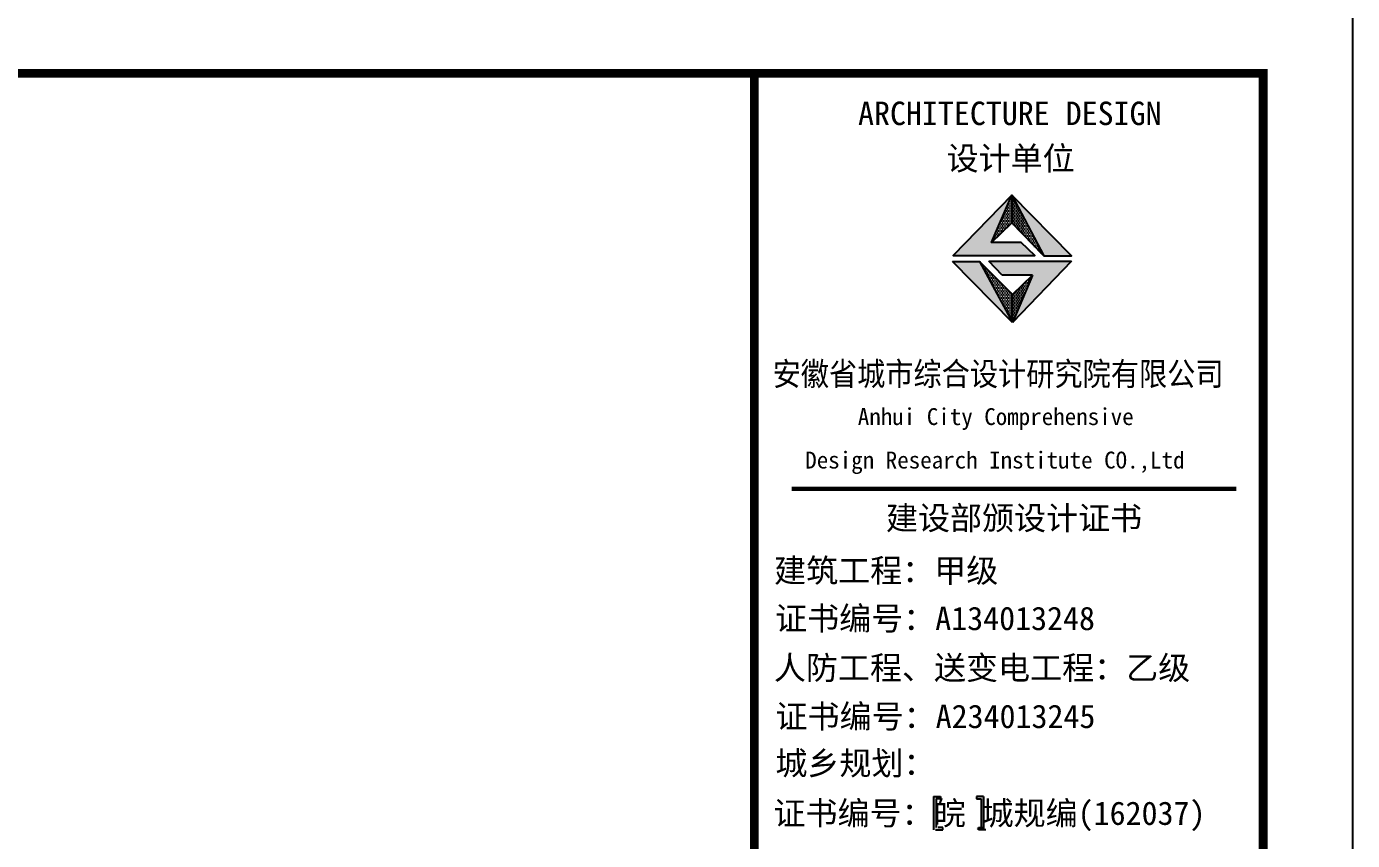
# Model space of a CAD drawing. Extents: x 69728788 to 150676229, y 20327566 to 43663798.
# Drawn here: x 75474775 to 75489625, y 20716369 to 20725491 of the extents above; entities that cross this region are included whole.
import ezdxf

# ---------------------------------------------------------------- set-up
doc = ezdxf.new("R2010")
doc.units = 0
doc.header["$LTSCALE"] = 1000
doc.header["$MEASUREMENT"] = 0
doc.layers.get('0').update_dxf_attribs({"linetype": 'CONTINUOUS'})
for name, color, linetype in [('A_DE_DETAIL_3', 144, 'CONTINUOUS'), ('PUB_TEXT', 7, 'CONTINUOUS'), ('PUB_TITLE', 4, 'CONTINUOUS'), ('图框', 253, 'CONTINUOUS')]:
    doc.layers.add(name, color=color, linetype=linetype)
doc.styles.add('黑体', font='simhei.ttf', dxfattribs={"width": 0.6, "height": 4.3})

msp = doc.modelspace()

# ---------------------------------------------------------------- hatches: boundary and pattern name
for points in [[(75485581.5, 20723072), (75485809.1, 20723600), (75485152.7, 20722925.4), (75486066.7, 20722925.4), (75485915, 20723072)], [(75486167.7, 20722922.6), (75486477.2, 20722922.6), (75485809.1, 20723600)]]:
    msp.add_hatch(color=1).paths.add_polyline_path(points)
at = {"layer": 'A_DE_DETAIL_3'}
for points in [[(75485448.7, 20722857.5), (75485145.3, 20722857.5), (75485818, 20722174.2)], [(75485553.4, 20722859.5), (75485702.6, 20722702.9), (75486040.7, 20722702.9), (75485818, 20722174.2), (75486477.7, 20722859.5)]]:
    msp.add_hatch(color=1, dxfattribs=at).paths.add_polyline_path(points)
at = {"layer": 'PUB_TEXT'}
h = msp.add_hatch(dxfattribs=at)
h.set_pattern_fill('DOTS', color=256, scale=300, style=0)
h.set_pattern_definition([(0, (73206446.312, 21584649.855), (9.375, 18.75000001), [0, -18.75000001])])
h.paths.add_polyline_path([(75485818, 20722174.2), (75485818, 20722489.1), (75485448.7, 20722857.5)])
h.paths.add_polyline_path([(75486040.7, 20722702.9), (75485818, 20722489.1), (75485818, 20722174.2)])
h.paths.add_polyline_path([(75485809.1, 20723600), (75485809.1, 20723289.5), (75486167.7, 20722922.6)])
h.paths.add_polyline_path([(75485809.1, 20723289.5), (75485809.1, 20723600), (75485581.5, 20723072)])
at = {"layer": '图框'}
for points in [[(75484961.5, 20716835.4), (75485012.8, 20716835.4), (75485012.8, 20716861), (75484989.2, 20716861), (75484933.9, 20716861), (75484933.9, 20716488.6), (75484989.2, 20716488.6), (75485012.8, 20716488.6), (75485012.8, 20716514.3), (75484961.5, 20716514.3)], [(75485466.6, 20716514.3), (75485415.3, 20716514.3), (75485415.3, 20716488.6), (75485438.9, 20716488.6), (75485494.2, 20716488.6), (75485494.2, 20716861), (75485438.9, 20716861), (75485415.3, 20716861), (75485415.3, 20716835.4), (75485466.6, 20716835.4)]]:
    msp.add_hatch(color=4, dxfattribs=at).paths.add_polyline_path(points)

# ---------------------------------------------------------------- linework, layer by layer
for p, q in [((75485581.5, 20723072), (75485809.1, 20723600)), ((75485809.1, 20723600), (75486167.7, 20722922.6)), ((75485818, 20722174.2), (75485145.3, 20722857.5)), ((75485145.3, 20722857.5), (75485448.7, 20722857.5)), ((75485145.3, 20722857.5), (75485448.7, 20722857.5)), ((75485818, 20722489.1), (75485448.7, 20722857.5)), ((75485553.4, 20722859.5), (75486477.7, 20722859.5)), ((75485702.6, 20722702.9), (75485553.4, 20722859.5)), ((75486477.7, 20722859.5), (75485818, 20722174.2)), ((75486040.7, 20722702.9), (75485702.6, 20722702.9)), ((75485818, 20722489.1), (75486040.7, 20722702.9)), ((75486040.7, 20722702.9), (75485818, 20722174.2)), ((75485818, 20722174.2), (75485818, 20722489.1)), ((75485818, 20722174.2), (75485818, 20722489.1))]:
    msp.add_line(p, q)
for points in [[(75485915, 20723072), (75485581.5, 20723072), (75485809.1, 20723289.5), (75486167.7, 20722922.6), (75486477.2, 20722922.6), (75485809.1, 20723600), (75485152.7, 20722925.4), (75486066.7, 20722925.4), (75485915, 20723072)], [(75485809.1, 20723600), (75485809.1, 20723289.5)]]:
    msp.add_lwpolyline(points)
at = {"layer": 'A_DE_DETAIL_3', "color": 1}
for p, q in [((75485818, 20722174.2), (75485145.3, 20722857.5)), ((75485448.7, 20722857.5), (75485818, 20722174.2))]:
    msp.add_line(p, q, dxfattribs=at)
at = {"layer": 'PUB_TITLE'}
msp.add_lwpolyline([(75430225.1, 20683966.1), (75430225.1, 20725966.1), (75489625.1, 20725966.1), (75489625.1, 20683966.1)], close=True, dxfattribs=at)
at = {"layer": 'PUB_TITLE', "const_width": 100}
msp.add_lwpolyline([(75432725.1, 20684966.1), (75488625.1, 20684966.1), (75488625.1, 20724966.1), (75432725.1, 20724966.1)], close=True, dxfattribs=at)
at = {"layer": '图框', "color": 4}
for p, q in [((75482925.1, 20724966.1), (75482925.1, 20684966.1)), ((75484933.9, 20716861), (75484989.2, 20716861)), ((75484933.9, 20716861), (75484933.9, 20716488.6)), ((75485012.8, 20716835.4), (75484961.5, 20716835.4)), ((75484961.5, 20716835.4), (75484961.5, 20716514.3)), ((75484989.2, 20716861), (75485012.8, 20716861)), ((75485012.8, 20716861), (75485012.8, 20716835.4)), ((75485438.9, 20716861), (75485415.3, 20716861)), ((75485415.3, 20716861), (75485415.3, 20716835.4)), ((75485415.3, 20716835.4), (75485466.6, 20716835.4)), ((75485494.2, 20716861), (75485438.9, 20716861)), ((75485466.6, 20716835.4), (75485466.6, 20716514.3)), ((75485494.2, 20716861), (75485494.2, 20716488.6)), ((75485035.8, 20716514.3), (75484984.5, 20716514.3)), ((75485035.8, 20716488.6), (75485035.8, 20716514.3)), ((75485438.2, 20716488.6), (75485438.2, 20716514.3)), ((75485438.2, 20716514.3), (75485489.5, 20716514.3)), ((75484956.9, 20716488.6), (75485012.1, 20716488.6)), ((75485012.1, 20716488.6), (75485035.8, 20716488.6)), ((75485461.9, 20716488.6), (75485438.2, 20716488.6)), ((75485517.1, 20716488.6), (75485461.9, 20716488.6))]:
    msp.add_line(p, q, dxfattribs=at)
for points, const_width in [([(75482925.1, 20724966.1), (75482925.1, 20684966.1)], 98.6), ([(75483344.5, 20720310.1), (75488324.5, 20720310.1)], 49.8)]:
    msp.add_lwpolyline(points, dxfattribs=dict(at, const_width=const_width))
at = {"layer": '图框', "color": 4, "const_width": 98.6}
msp.add_lwpolyline([(75482925.1, 20724966.1), (75488625.1, 20724966.1), (75488625.1, 20684966.1), (75482925.1, 20684966.1)], close=True, dxfattribs=at)

# ---------------------------------------------------------------- texts
at = {"layer": '图框', "color": 4, "style": '黑体'}
for s, height, p in [('ARCHITECTURE DESIGN', 262.944, (75484087.6, 20724386.4)), ('设计单位', 262.94, (75485078.9, 20723882.8)), ('Anhui City Comprehensive ', 189.24, (75484084.9, 20721024.6)), (' Design Research Institute CO.,Ltd', 189.24, (75483367.5, 20720537.6)), ('建设部颁设计证书', 262.94, (75484400, 20719851.5)), (' 建筑工程：甲级', 262.94, (75482968.8, 20719262.2)), ('证书编号：A134013248', 262.944, (75483159, 20718726.4)), ('人防工程、送变电工程：乙级', 262.944, (75483145.2, 20718172.7)), ('证书编号：A234013245', 262.944, (75483163.8, 20717628.5)), ('城乡规划：', 262.94, (75483161.8, 20717103.2)), ('证书编号：皖 城规编(162037)', 262.944, (75483140.8, 20716543.1))]:
    msp.add_text(s, height=height, dxfattribs=at).set_placement(p)
at = {"layer": '图框', "color": 4, "style": '黑体', "width": 0.88}
msp.add_text('安徽省城市综合设计研究院有限公司', height=262.944, dxfattribs=at).set_placement((75483130.7, 20721466.5))

doc.saveas('drawing.dxf')
